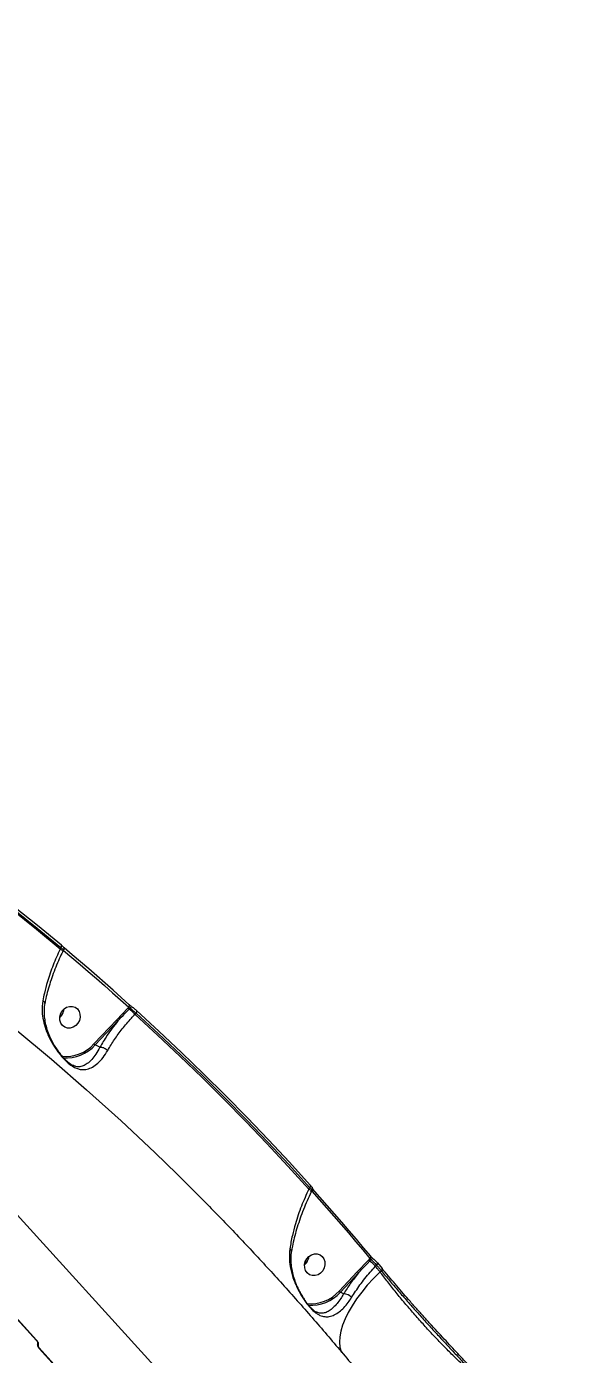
# Model space of a CAD drawing. Header units: millimetres. Extents: x -6028 to 5958, y -6064 to 4137.
# Drawn here: x 1470 to 1689, y 99 to 630 of the extents above; entities that cross this region are included whole.
import ezdxf

# ---------------------------------------------------------------- set-up
doc = ezdxf.new("R2010")
doc.units = ezdxf.units.MM
for name, color, linetype in [('DIKOM_ОБЪЕКТ', 7, 'Continuous'), ('DIKOM_РАЗМЕР_ЗОНА', 7, 'Continuous'), ('DIKOM_РАЗМЕР_ОБЪЕКТА', 7, 'Continuous')]:
    doc.layers.add(name, color=color, linetype=linetype)
doc.styles.add('style1', font='arial.ttf', dxfattribs={"width": 0.8})
doc.dimstyles.new('1-50', dxfattribs={"dimtxt": 300, "dimasz": 200, "dimexe": 100, "dimexo": 0, "dimgap": 100, "dimtad": 1, "dimtxsty": 'style1', "dimcen": 200, "dimclrd": 7, "dimclre": 7, "dimclrt": 7, "dimadec": 1, "dimazin": 2, "dimtfac": 1, "dimtmove": 0, "dimatfit": 2, "dimfxl": 0, "dimlwd": 25, "dimlwe": 18, "dimarcsym": 0})

# ---------------------------------------------------------------- blocks, each defined once
blk = doc.blocks.new('*D9')
at = {"layer": 'Defpoints', "color": 0, "transparency": 16777216}
for p in [(-6027.56, 1459.58), (4556.58, 1382.7), (4556.58, -5964.37)]:
    blk.add_point(p, dxfattribs=at)
at = {"layer": 'DIKOM_РАЗМЕР_ЗОНА', "color": 7, "lineweight": 18, "transparency": 16777216}
for p, q in [((-6027.56, 1459.58), (-6027.56, -6064.37)), ((4556.58, 1382.7), (4556.58, -6064.37))]:
    blk.add_line(p, q, dxfattribs=at)
at = {"layer": 'DIKOM_РАЗМЕР_ЗОНА', "color": 7, "lineweight": 25, "transparency": 16777216}
blk.add_line((-5827.56, -5964.37), (4356.58, -5964.37), dxfattribs=at)
at = {"layer": 'DIKOM_РАЗМЕР_ЗОНА', "color": 7, "transparency": 16777216}
for points in [[(-5827.56, -5931.03), (-5827.56, -5997.7), (-6027.56, -5964.37)], [(4356.58, -5931.03), (4356.58, -5997.7), (4556.58, -5964.37)]]:
    blk.add_solid(points, dxfattribs=at)
at = {"layer": 'DIKOM_РАЗМЕР_ЗОНА', "color": 7, "transparency": 16777216, "insert": (157.08, -5711.2), "char_height": 300, "attachment_point": 5, "style": 'style1'}
blk.add_mtext('10600', dxfattribs=at)
blk = doc.blocks.new('*D10')
at = {"layer": 'Defpoints', "color": 0, "transparency": 16777216}
for p in [(1555.59, 4137.49), (5858.35, 4137.49), (1555.59, -4898.38)]:
    blk.add_point(p, dxfattribs=at)
at = {"layer": 'DIKOM_РАЗМЕР_ЗОНА', "color": 7, "lineweight": 18, "transparency": 16777216}
for p, q in [((1555.59, 4137.49), (5958.35, 4137.49)), ((1555.59, -4898.38), (5958.35, -4898.38))]:
    blk.add_line(p, q, dxfattribs=at)
at = {"layer": 'DIKOM_РАЗМЕР_ЗОНА', "color": 7, "lineweight": 25, "transparency": 16777216}
blk.add_line((5858.35, -4698.38), (5858.35, 3937.49), dxfattribs=at)
at = {"layer": 'DIKOM_РАЗМЕР_ЗОНА', "color": 7, "transparency": 16777216}
for points in [[(5825.01, 3937.49), (5891.68, 3937.49), (5858.35, 4137.49)], [(5825.01, -4698.38), (5891.68, -4698.38), (5858.35, -4898.38)]]:
    blk.add_solid(points, dxfattribs=at)
at = {"layer": 'DIKOM_РАЗМЕР_ЗОНА', "color": 7, "transparency": 16777216, "insert": (5605.17, 52.12), "char_height": 300, "attachment_point": 5, "rotation": 90, "style": 'style1'}
blk.add_mtext('9050', dxfattribs=at)
blk = doc.blocks.new('*D11')
at = {"layer": 'Defpoints', "color": 0, "transparency": 16777216}
for p in [(259.43, 2965.58), (1920.55, -3002.33), (4022.59, -3002.33)]:
    blk.add_point(p, dxfattribs=at)
at = {"layer": 'DIKOM_РАЗМЕР_ОБЪЕКТА', "color": 7, "lineweight": 18, "transparency": 16777216}
for p, q in [((259.43, 2965.58), (4122.59, 2965.58)), ((1920.55, -3002.33), (4122.59, -3002.33))]:
    blk.add_line(p, q, dxfattribs=at)
at = {"layer": 'DIKOM_РАЗМЕР_ОБЪЕКТА', "color": 7, "lineweight": 25, "transparency": 16777216}
blk.add_line((4022.59, 2765.58), (4022.59, -2802.33), dxfattribs=at)
at = {"layer": 'DIKOM_РАЗМЕР_ОБЪЕКТА', "color": 7, "transparency": 16777216}
for points in [[(3989.25, 2765.58), (4055.92, 2765.58), (4022.59, 2965.58)], [(3989.25, -2802.33), (4055.92, -2802.33), (4022.59, -3002.33)]]:
    blk.add_solid(points, dxfattribs=at)
at = {"layer": 'DIKOM_РАЗМЕР_ОБЪЕКТА', "color": 7, "transparency": 16777216, "insert": (3769.41, -24.42), "char_height": 300, "attachment_point": 5, "rotation": 90, "style": 'style1'}
blk.add_mtext('6000', dxfattribs=at)
blk = doc.blocks.new('*D12')
at = {"layer": 'Defpoints', "color": 0, "transparency": 16777216}
for p in [(3056.58, 1987.9), (-4027.97, 676.5), (3056.58, -3714.77)]:
    blk.add_point(p, dxfattribs=at)
at = {"layer": 'DIKOM_РАЗМЕР_ОБЪЕКТА', "color": 7, "lineweight": 18, "transparency": 16777216}
for p, q in [((3056.58, 1987.9), (3056.58, -3814.77)), ((-4027.97, 676.5), (-4027.97, -3814.77))]:
    blk.add_line(p, q, dxfattribs=at)
at = {"layer": 'DIKOM_РАЗМЕР_ОБЪЕКТА', "color": 7, "lineweight": 25, "transparency": 16777216}
blk.add_line((-3827.97, -3714.77), (2856.58, -3714.77), dxfattribs=at)
at = {"layer": 'DIKOM_РАЗМЕР_ОБЪЕКТА', "color": 7, "transparency": 16777216}
for points in [[(-3827.97, -3681.44), (-3827.97, -3748.11), (-4027.97, -3714.77)], [(2856.58, -3681.44), (2856.58, -3748.11), (3056.58, -3714.77)]]:
    blk.add_solid(points, dxfattribs=at)
at = {"layer": 'DIKOM_РАЗМЕР_ОБЪЕКТА', "color": 7, "transparency": 16777216, "insert": (20, -3461.6), "char_height": 300, "attachment_point": 5, "style": 'style1'}
blk.add_mtext('7100', dxfattribs=at)

msp = doc.modelspace()

# ---------------------------------------------------------------- linework, layer by layer
at = {"layer": 'DIKOM_ОБЪЕКТ', "color": 7, "linetype": 'Continuous', "lineweight": 15}
for p, q in [((1312.016, 323.828), (1532.762, 81.294)), ((1483.329, 261.614), (1483.028, 261.011)), ((1484.229, 260.431), (1484.228, 260.431)), ((1484.418, 260.81), (1484.229, 260.431)), ((1484.338, 260.389), (1484.399, 260.51)), ((1483.704, 234.73), (1482.858, 233.795)), ((1510.092, 237.48), (1505.641, 232.809)), ((1510.439, 237.848), (1510.092, 237.48)), ((1510.564, 237.065), (1510.963, 237.49)), ((1512.922, 234.993), (1513.371, 235.47)), ((1505.641, 232.809), (1496.571, 223.18)), ((1497.081, 222.743), (1506.151, 232.372)), ((1498.906, 221.799), (1497.081, 222.743)), ((1582.746, 165.819), (1582.434, 165.193)), ((1583.482, 164.585), (1583.164, 163.931)), ((1583.754, 164.851), (1583.635, 164.613)), ((1421.12, 162.514), (1473.583, 104.872)), ((1421.128, 162.271), (1473.592, 104.629)), ((1581.596, 135.879), (1580.751, 134.943)), ((1606.266, 136.804), (1601.825, 132.143)), ((1606.871, 137.445), (1606.266, 136.804)), ((1606.738, 136.389), (1607.266, 136.95)), ((1609.096, 134.316), (1609.544, 134.792)), ((1609.9, 135.645), (1609.853, 135.686)), ((1609.9, 135.645), (1611.734, 133.423)), ((1601.825, 132.143), (1594.53, 124.399)), ((1595.041, 123.962), (1602.335, 131.706)), ((1611.377, 132.573), (1610.888, 132.146)), ((1596.347, 123.286), (1595.041, 123.962)), ((1585.507, 116.048), (1585.402, 116.102)), ((1474.65, 101.69), (1494.877, 79.467)), ((1474.657, 101.444), (1494.884, 79.22))]:
    msp.add_line(p, q, dxfattribs=at)
at = {"layer": 'DIKOM_ОБЪЕКТ', "color": 7, "linetype": 'Continuous', "lineweight": 15, "flags": 128}
for points in [[(1313.032, 329.73), (1327.689, 321.834), (1343.761, 312.775), (1359.65, 303.391), (1375.351, 293.686), (1390.859, 283.662), (1406.17, 273.324), (1421.277, 262.674), (1436.178, 251.716), (1450.865, 240.453), (1465.336, 228.889), (1479.586, 217.028), (1493.609, 204.873), (1507.402, 192.427), (1516.325, 184.106)], [(1483.028, 261.011), (1473.529, 268.837), (1463.936, 276.536), (1454.25, 284.108), (1444.472, 291.55), (1434.603, 298.862), (1424.646, 306.044), (1414.6, 313.093), (1404.468, 320.01)], [(1404.926, 320.496), (1415.037, 313.592), (1425.062, 306.556), (1435, 299.388), (1444.848, 292.09), (1454.607, 284.663), (1464.274, 277.107), (1473.848, 269.424), (1483.329, 261.614)], [(1483.533, 262.613), (1474.045, 270.429), (1464.462, 278.118), (1454.787, 285.68), (1445.02, 293.114), (1435.164, 300.418), (1425.218, 307.591), (1415.185, 314.633), (1405.065, 321.543)], [(1483.329, 261.614), (1483.436, 261.769), (1483.524, 261.926), (1483.589, 262.08), (1483.631, 262.224), (1483.646, 262.354), (1483.634, 262.464), (1483.596, 262.552), (1483.533, 262.613)], [(1484.338, 260.389), (1484.272, 260.421), (1484.234, 260.44)], [(1484.399, 260.51), (1484.507, 260.665), (1484.595, 260.823), (1484.661, 260.976), (1484.702, 261.121), (1484.717, 261.251), (1484.705, 261.361), (1484.666, 261.448), (1484.602, 261.509)], [(1484.399, 260.51), (1487.696, 257.731), (1490.98, 254.936), (1494.253, 252.126), (1497.514, 249.301), (1500.764, 246.46), (1504.001, 243.605), (1507.226, 240.734), (1510.439, 237.848)], [(1510.663, 238.828), (1507.448, 241.716), (1504.22, 244.589), (1500.98, 247.447), (1497.729, 250.29), (1494.465, 253.118), (1491.189, 255.93), (1487.902, 258.727), (1484.602, 261.509)], [(1510.439, 237.848), (1510.55, 237.999), (1510.643, 238.153), (1510.712, 238.304), (1510.757, 238.445), (1510.774, 238.573), (1510.764, 238.682), (1510.727, 238.768), (1510.663, 238.828)], [(1483.742, 236.202), (1484.594, 237.142), (1485.636, 237.813), (1486.783, 238.158), (1487.942, 238.151), (1489.019, 237.792), (1489.928, 237.11), (1490.594, 236.159), (1490.964, 235.018), (1491.007, 233.779), (1490.72, 232.542), (1490.126, 231.407), (1489.274, 230.466), (1488.232, 229.796), (1487.085, 229.45), (1485.926, 229.457), (1484.849, 229.817), (1483.94, 230.499), (1483.274, 231.449), (1482.904, 232.59), (1482.861, 233.829), (1483.148, 235.067), (1483.742, 236.202)], [(1582.434, 165.193), (1574.11, 174.323), (1565.68, 183.34), (1557.144, 192.242), (1548.504, 201.029), (1539.76, 209.698), (1530.915, 218.249), (1521.968, 226.681), (1512.922, 234.993)], [(1513.371, 235.47), (1513.483, 235.62), (1513.575, 235.773), (1513.645, 235.923), (1513.69, 236.064), (1513.708, 236.191), (1513.699, 236.3), (1513.662, 236.386), (1513.6, 236.447)], [(1513.371, 235.47), (1522.399, 227.175), (1531.327, 218.76), (1540.154, 210.227), (1548.88, 201.576), (1557.504, 192.808), (1566.023, 183.926), (1574.438, 174.929), (1582.746, 165.819)], [(1583.032, 166.738), (1574.717, 175.855), (1566.295, 184.86), (1557.769, 193.75), (1549.139, 202.525), (1540.405, 211.183), (1531.57, 219.723), (1522.635, 228.145), (1513.6, 236.447)], [(1516.325, 184.106), (1520.96, 179.696), (1529.645, 171.269)], [(1582.746, 165.819), (1582.869, 165.958), (1582.972, 166.101), (1583.051, 166.241), (1583.104, 166.373), (1583.13, 166.493), (1583.126, 166.596), (1583.093, 166.679), (1583.032, 166.738)], [(1583.635, 164.613), (1583.634, 164.613), (1583.632, 164.613)], [(1583.635, 164.351), (1583.758, 164.491), (1583.861, 164.633), (1583.941, 164.773), (1583.995, 164.906), (1584.02, 165.026), (1584.015, 165.129), (1583.982, 165.211), (1583.92, 165.27)], [(1607.175, 138.342), (1604.318, 141.757), (1601.446, 145.159), (1598.56, 148.546), (1595.66, 151.92), (1592.746, 155.279), (1589.818, 158.623), (1586.876, 161.954), (1583.92, 165.27)], [(1583.635, 164.351), (1586.588, 161.038), (1589.528, 157.71), (1592.454, 154.368), (1595.365, 151.012), (1598.263, 147.641), (1601.146, 144.257), (1604.016, 140.858), (1606.871, 137.445)], [(1581.634, 137.35), (1582.487, 138.291), (1583.528, 138.961), (1584.675, 139.307), (1585.834, 139.299), (1586.912, 138.94), (1587.821, 138.258), (1588.487, 137.308), (1588.856, 136.167), (1588.899, 134.927), (1588.612, 133.69), (1588.019, 132.555), (1587.167, 131.614), (1586.125, 130.944), (1584.978, 130.598), (1583.819, 130.606), (1582.741, 130.965), (1581.833, 131.647), (1581.167, 132.597), (1580.797, 133.738), (1580.754, 134.978), (1581.041, 136.215), (1581.634, 137.35)], [(1606.871, 137.445), (1606.998, 137.581), (1607.105, 137.719), (1607.188, 137.856), (1607.244, 137.985), (1607.272, 138.102), (1607.269, 138.203), (1607.236, 138.284), (1607.175, 138.342)], [(1610.888, 132.146), (1610.665, 132.418), (1610.441, 132.689), (1610.217, 132.961), (1609.993, 133.232), (1609.769, 133.503), (1609.545, 133.774), (1609.321, 134.045), (1609.096, 134.316)], [(1609.544, 134.792), (1609.671, 134.927), (1609.778, 135.065), (1609.862, 135.2), (1609.918, 135.329), (1609.946, 135.446), (1609.944, 135.546), (1609.913, 135.627), (1609.9, 135.645)], [(1609.544, 134.792), (1609.774, 134.515), (1610.003, 134.238), (1610.232, 133.961), (1610.461, 133.684), (1610.69, 133.406), (1610.919, 133.129), (1611.148, 132.851), (1611.377, 132.573)], [(1611.377, 132.573), (1611.504, 132.708), (1611.611, 132.845), (1611.695, 132.98), (1611.752, 133.109), (1611.78, 133.225), (1611.778, 133.326), (1611.747, 133.407), (1611.734, 133.423)], [(1610.888, 132.146), (1608.263, 129.487), (1605.813, 126.774), (1603.56, 124.032), (1601.525, 121.285), (1599.726, 118.56), (1598.181, 115.88), (1596.902, 113.27), (1595.902, 110.754), (1595.19, 108.355), (1594.772, 106.094), (1594.653, 103.993), (1594.832, 102.071), (1595.309, 100.344), (1595.526, 99.832)], [(1474.648, 101.692), (1474.649, 101.69), (1474.68, 101.63), (1474.683, 101.547), (1474.657, 101.444)]]:
    msp.add_lwpolyline(points, dxfattribs=at)
at = {"layer": 'DIKOM_ОБЪЕКТ', "color": 7, "linetype": 'Continuous', "lineweight": 15}
for centre, radius, start, end in [((1499.84, 294.272), 37.269, 243.18546, 245.23479), ((1479.588, 237.606), 5.022, 310.63725, 354.63965), ((1479.599, 237.603), 5.011, 325.01579, 354.65954), ((1512.138, 239.332), 2.76, 222.15602, 235.21922), ((1502.687, 225.725), 13.808, 42.16022, 55.2161), ((1511.624, 236.97), 0.841, 52.73718, 141.8079), ((1507.478, 234.439), 2.456, 221.56931, 237.29438), ((1485.439, 233.117), 14.921, 263.14901, 318.24832), ((1498.408, 224.809), 2.455, 221.56735, 237.29634), ((1485.451, 233.343), 15.735, 265.3835, 317.65517), ((1599.939, 199.866), 38.842, 243.21325, 245.177), ((1574.335, 140.287), 1.133, 2.13776, 63.63712), ((1577.48, 138.755), 5.022, 310.64, 354.63689), ((1577.493, 138.751), 5.009, 325.00987, 354.66063), ((1608.313, 138.657), 2.762, 222.15981, 235.21674), ((1598.861, 125.049), 13.807, 42.15993, 55.21639), ((1607.92, 136.438), 0.83, 44.10568, 141.96188), ((1603.662, 133.773), 2.456, 221.56817, 237.29298), ((1583.299, 134.35), 15.005, 263.87245, 318.46), ((1583.333, 134.518), 15.764, 265.73017, 317.96173), ((1596.369, 126.03), 2.457, 221.57154, 237.28804), ((1596.383, 119.138), 4.148, 40.73232, 90.50113), ((1473.378, 104.743), 0.242, 331.84801, 32.06006), ((1473.478, 102.811), 0.768, 343.37357, 45.19024)]:
    msp.add_arc(centre, radius, start, end, dxfattribs=at)
for points, knots in [([(1483.028, 261.011), (1482.064, 258.904), (1480.108, 254.631), (1478.093, 248.701), (1476.805, 243.925), (1476.309, 241.405), (1476.107, 240.377)], [0, 0, 0, 0, 0.307257, 0.6233189, 0.8463519, 1, 1, 1, 1]), ([(1484.259, 260.416), (1483.862, 259.615), (1482.922, 257.713), (1481.592, 254.648), (1480.261, 251.261), (1479.09, 247.875), (1478.097, 244.535), (1477.363, 241.677), (1477.037, 239.98), (1476.915, 239.34)], [0, 0, 0, 0, 0.11529737, 0.27348767, 0.43212578, 0.59060685, 0.74843534, 0.90520974, 1, 1, 1, 1]), ([(1483.329, 261.614), (1483.375, 261.583), (1483.623, 261.412), (1484.014, 261.137), (1484.327, 260.902), (1484.457, 260.795), (1484.415, 260.812), (1484.414, 260.813)], [0, 0, 0, 0, 0.0707415, 0.3802672, 0.6847397, 0.9876921, 1, 1, 1, 1]), ([(1483.612, 262.547), (1483.693, 262.479), (1483.931, 262.28), (1484.125, 262.097), (1484.281, 261.931), (1484.404, 261.752), (1484.5, 261.53), (1484.536, 261.243), (1484.51, 260.983), (1484.427, 260.852), (1484.405, 260.817)], [0, 0, 0, 0, 0.1382304, 0.4030576, 0.5318667, 0.6128755, 0.7070148, 0.8195796, 0.9525015, 1, 1, 1, 1]), ([(1484.335, 260.644), (1484.349, 260.613), (1484.368, 260.57), (1484.393, 260.523), (1484.399, 260.51)], [0, 0, 0, 0, 0.7396674, 1, 1, 1, 1]), ([(1476.107, 240.377), (1475.956, 238.947), (1475.682, 236.344), (1476.243, 232.491), (1477.311, 228.672), (1479.066, 224.689), (1481.158, 221.286), (1483.108, 218.751), (1484.854, 216.797), (1486.849, 214.992), (1488.744, 213.769), (1490.336, 213.12), (1492.023, 212.792), (1493.902, 212.949), (1496.005, 213.82), (1498.114, 215.373), (1500.185, 217.557), (1501.449, 219.584), (1502.065, 220.571)], [0, 0, 0, 0, 0.0785485, 0.1430588, 0.2076029, 0.2872149, 0.3665502, 0.4057526, 0.4448522, 0.4974444, 0.5496914, 0.5922705, 0.6349368, 0.7072945, 0.7797286, 0.8544843, 0.9291404, 1, 1, 1, 1]), ([(1476.86, 239.351), (1476.875, 239.391), (1476.935, 239.55), (1476.753, 239.876), (1476.449, 240.159), (1476.204, 240.319), (1476.14, 240.357), (1476.107, 240.377)], [0, 0, 0, 0, 0.1263498, 0.5033515, 0.8803629, 0.9365966, 1, 1, 1, 1]), ([(1476.929, 239.337), (1476.849, 238.94), (1476.622, 237.803), (1476.562, 235.809), (1476.722, 233.372), (1477.189, 230.834), (1477.95, 228.25), (1478.931, 225.806), (1480.061, 223.581), (1481.189, 221.707), (1482.328, 220.068), (1483.44, 218.666), (1484.528, 217.45), (1485.543, 216.45), (1486.492, 215.637), (1487.338, 215.033), (1487.829, 214.767), (1488.071, 214.637)], [0, 0, 0, 0, 0.0447844, 0.1282438, 0.2153311, 0.3057552, 0.3989632, 0.4939282, 0.5727949, 0.6459219, 0.706073, 0.7636264, 0.8166053, 0.8647452, 0.9086487, 0.9552007, 1, 1, 1, 1]), ([(1512.134, 237.639), (1512.12, 237.649), (1512.022, 237.716), (1511.794, 237.884), (1511.419, 238.18), (1511.019, 238.512), (1510.782, 238.723), (1510.663, 238.828)], [0, 0, 0, 0, 0.03857292, 0.2780454, 0.51836485, 0.75921447, 1, 1, 1, 1]), ([(1502.065, 220.571), (1502.93, 222.028), (1504.628, 224.887), (1507.849, 229.237), (1510.672, 232.592), (1512.449, 234.488), (1512.922, 234.993)], [0, 0, 0, 0, 0.302892, 0.5944596, 0.8920283, 1, 1, 1, 1]), ([(1506.151, 232.372), (1506.375, 232.614), (1507.491, 233.82), (1508.97, 235.375), (1510.219, 236.7), (1510.564, 237.065)], [0, 0, 0, 0, 0.1533118, 0.7665802, 1, 1, 1, 1]), ([(1510.439, 237.848), (1510.484, 237.819), (1510.575, 237.763), (1510.721, 237.666), (1510.853, 237.574), (1510.929, 237.518), (1510.959, 237.493), (1510.963, 237.49)], [0, 0, 0, 0, 0.2441889, 0.485984, 0.7246345, 0.9617433, 1, 1, 1, 1]), ([(1510.963, 237.49), (1510.987, 237.474), (1511.152, 237.364), (1511.532, 237.084), (1512.147, 236.583), (1512.798, 236.016), (1513.18, 235.652), (1513.371, 235.47)], [0, 0, 0, 0, 0.0387902, 0.2783665, 0.5186571, 0.7594286, 1, 1, 1, 1]), ([(1513.6, 236.447), (1513.482, 236.552), (1513.245, 236.763), (1512.847, 237.096), (1512.473, 237.393), (1512.245, 237.562), (1512.147, 237.63), (1512.134, 237.639)], [0, 0, 0, 0, 0.2406752, 0.481417, 0.7216064, 0.9611839, 1, 1, 1, 1]), ([(1506.151, 232.372), (1505.376, 231.396), (1503.819, 229.434), (1501.305, 225.882), (1499.818, 223.35), (1498.906, 221.799)], [0, 0, 0, 0, 0.2774668, 0.5572969, 1, 1, 1, 1]), ([(1498.91, 221.799), (1498.91, 221.798), (1498.415, 220.8), (1497.314, 218.971), (1495.628, 216.794), (1493.934, 215.226), (1492.234, 214.257), (1490.756, 213.919), (1489.349, 214.143), (1488.576, 214.318), (1488.082, 214.635), (1488.074, 214.64)], [0, 0, 0, 0, 0.0000708, 0.1584111, 0.3241635, 0.4946317, 0.6536396, 0.816135, 0.9062408, 0.998331, 1, 1, 1, 1]), ([(1498.906, 221.799), (1498.907, 221.799), (1498.908, 221.798), (1498.91, 221.798), (1498.91, 221.799)], [0, 0, 0, 0, 0.6933544, 1, 1, 1, 1]), ([(1498.91, 221.799), (1499.119, 221.821), (1499.537, 221.865), (1500.309, 221.687), (1501.081, 221.349), (1501.635, 220.97), (1501.939, 220.699), (1502.036, 220.601), (1502.065, 220.571)], [0, 0, 0, 0, 0.22047035, 0.44096782, 0.66145675, 0.88194587, 0.96357229, 1, 1, 1, 1]), ([(1529.64, 171.244), (1533.211, 167.716), (1541.028, 159.994), (1552.828, 147.801), (1565.091, 134.725), (1577.131, 121.418), (1588.942, 107.885), (1599.302, 95.633), (1605.641, 87.821), (1608.201, 84.665)], [0, 0, 0, 0, 0.1289196, 0.2821676, 0.4354905, 0.5888911, 0.7423726, 0.8959393, 1, 1, 1, 1]), ([(1582.434, 165.193), (1581.411, 162.925), (1579.337, 158.326), (1577.24, 152.049), (1575.708, 146.318), (1575.143, 143.063), (1574.838, 141.303)], [0, 0, 0, 0, 0.28486125, 0.57775019, 0.77156639, 1, 1, 1, 1]), ([(1583.685, 164.587), (1583.439, 164.1), (1582.622, 162.478), (1581.367, 159.652), (1579.929, 156.139), (1578.649, 152.609), (1577.532, 149.105), (1576.601, 145.671), (1575.923, 142.737), (1575.634, 141.001), (1575.524, 140.34)], [0, 0, 0, 0, 0.0609974, 0.2030143, 0.3459013, 0.4891118, 0.6318593, 0.7735685, 0.9137409, 1, 1, 1, 1]), ([(1582.746, 165.819), (1582.805, 165.769), (1583.054, 165.562), (1583.42, 165.24), (1583.689, 164.971), (1583.796, 164.841), (1583.752, 164.852), (1583.752, 164.852)], [0, 0, 0, 0, 0.09654818, 0.40633297, 0.70280734, 0.99461964, 1, 1, 1, 1]), ([(1583.127, 166.636), (1583.21, 166.544), (1583.462, 166.26), (1583.65, 166.004), (1583.821, 165.652), (1583.877, 165.328), (1583.848, 165.037), (1583.765, 164.9), (1583.74, 164.858)], [0, 0, 0, 0, 0.167324, 0.5116432, 0.6459993, 0.8003845, 0.9394017, 1, 1, 1, 1]), ([(1574.838, 141.303), (1574.723, 139.943), (1574.491, 137.221), (1575.13, 132.998), (1576.37, 128.797), (1578.126, 124.861), (1579.916, 121.809), (1581.401, 119.698), (1582.848, 117.886), (1584.338, 116.382), (1585.756, 115.316), (1587.18, 114.537), (1588.796, 114.096), (1590.66, 114.178), (1592.599, 114.818), (1594.541, 116.014), (1596.437, 117.706), (1598.103, 119.63), (1599.097, 121.177), (1599.527, 121.845)], [0, 0, 0, 0, 0.0759085, 0.1519066, 0.2286351, 0.3051878, 0.3688621, 0.4016192, 0.4343311, 0.4904602, 0.5282348, 0.5660849, 0.6308782, 0.6957717, 0.7645221, 0.8332285, 0.8936817, 0.9540619, 1, 1, 1, 1]), ([(1575.464, 140.328), (1575.455, 140.288), (1575.28, 139.527), (1575.199, 137.923), (1575.237, 135.521), (1575.585, 132.989), (1576.202, 130.375), (1577.028, 127.927), (1577.958, 125.737), (1578.888, 123.883), (1579.811, 122.282), (1580.705, 120.897), (1581.578, 119.692), (1582.466, 118.608), (1583.364, 117.647), (1584.229, 116.861), (1584.965, 116.309), (1585.336, 116.118), (1585.503, 116.032)], [0, 0, 0, 0, 0.0046902, 0.0890782, 0.1763938, 0.2665933, 0.3592246, 0.4540689, 0.5278481, 0.5935477, 0.6534185, 0.7030483, 0.7498445, 0.7988323, 0.8497554, 0.9025552, 0.9561758, 1, 1, 1, 1]), ([(1608.516, 137.016), (1608.503, 137.025), (1608.408, 137.096), (1608.193, 137.278), (1607.847, 137.605), (1607.487, 137.979), (1607.279, 138.221), (1607.175, 138.342)], [0, 0, 0, 0, 0.037307, 0.278292, 0.5190504, 0.7595623, 1, 1, 1, 1]), ([(1599.527, 121.845), (1600.599, 123.515), (1602.775, 126.903), (1606.155, 131.103), (1608.386, 133.541), (1609.096, 134.316)], [0, 0, 0, 0, 0.3984805, 0.808515, 1, 1, 1, 1]), ([(1602.335, 131.706), (1602.559, 131.948), (1603.675, 133.154), (1605.151, 134.705), (1606.397, 136.027), (1606.738, 136.389)], [0, 0, 0, 0, 0.15365808, 0.76829958, 1, 1, 1, 1]), ([(1606.871, 137.445), (1606.902, 137.401), (1606.964, 137.312), (1607.07, 137.174), (1607.172, 137.051), (1607.235, 136.981), (1607.262, 136.953), (1607.266, 136.95)], [0, 0, 0, 0, 0.240246, 0.4812287, 0.722232, 0.9628621, 1, 1, 1, 1]), ([(1607.266, 136.95), (1607.288, 136.935), (1607.449, 136.821), (1607.817, 136.528), (1608.403, 135.995), (1609.015, 135.386), (1609.368, 134.99), (1609.544, 134.792)], [0, 0, 0, 0, 0.0371182, 0.2779479, 0.5187417, 0.759335, 1, 1, 1, 1]), ([(1609.853, 135.686), (1609.749, 135.807), (1609.542, 136.05), (1609.183, 136.425), (1608.839, 136.754), (1608.623, 136.936), (1608.529, 137.007), (1608.516, 137.016)], [0, 0, 0, 0, 0.2404697, 0.4810262, 0.7219011, 0.962903, 1, 1, 1, 1]), ([(1651.313, 89.517), (1650.265, 90.631), (1648.151, 92.879), (1644.931, 96.299), (1641.965, 99.46), (1639.328, 102.281), (1636.58, 105.238), (1633.763, 108.29), (1630.928, 111.387), (1628.072, 114.537), (1625.192, 117.749), (1622.34, 120.97), (1619.564, 124.148), (1616.86, 127.29), (1614.212, 130.415), (1612.529, 132.449), (1611.687, 133.465)], [0, 0, 0, 0, 0.1001193, 0.2018928, 0.2673144, 0.3327344, 0.400066, 0.4673954, 0.5330259, 0.5986559, 0.6662116, 0.7337677, 0.7993729, 0.8649777, 0.9324885, 1, 1, 1, 1]), ([(1602.335, 131.706), (1601.238, 130.316), (1599.024, 127.51), (1597.244, 124.703), (1596.347, 123.286)], [0, 0, 0, 0, 0.4956373, 1, 1, 1, 1]), ([(1650.157, 89.522), (1648.959, 90.54), (1646.561, 92.575), (1642.801, 96.052), (1639.083, 99.66), (1635.461, 103.327), (1631.774, 107.204), (1628.066, 111.252), (1624.385, 115.416), (1620.775, 119.642), (1617.294, 123.876), (1613.958, 128.077), (1611.91, 130.791), (1610.888, 132.146)], [0, 0, 0, 0, 0.1033756, 0.2067499, 0.2946062, 0.382735, 0.470592, 0.5587473, 0.6471795, 0.7353358, 0.8234662, 0.911871, 1, 1, 1, 1]), ([(1611.377, 132.573), (1612.467, 131.263), (1614.65, 128.638), (1618.16, 124.537), (1621.787, 120.376), (1625.507, 116.189), (1629.257, 112.029), (1632.985, 107.948), (1636.632, 103.997), (1640.152, 100.213), (1643.65, 96.473), (1647.063, 92.833), (1649.126, 90.626), (1650.157, 89.522)], [0, 0, 0, 0, 0.0886928, 0.1776669, 0.2663584, 0.3550669, 0.444058, 0.5327621, 0.6211385, 0.7097992, 0.7981763, 0.8990881, 1, 1, 1, 1]), ([(1596.347, 123.286), (1595.973, 122.657), (1595.108, 121.204), (1593.691, 119.355), (1592.113, 117.693), (1590.509, 116.451), (1588.956, 115.692), (1587.443, 115.468), (1586.337, 115.608), (1585.64, 115.978), (1585.507, 116.048)], [0, 0, 0, 0, 0.1018438, 0.235389, 0.3724494, 0.5251023, 0.6808745, 0.8221411, 0.966282, 1, 1, 1, 1]), ([(1473.579, 104.865), (1473.611, 104.832), (1473.815, 104.628), (1474.108, 104.122), (1474.309, 103.434), (1474.334, 102.902), (1474.219, 102.653), (1474.194, 102.598)], [0, 0, 0, 0, 0.0561448, 0.3508625, 0.6558347, 0.9234007, 1, 1, 1, 1]), ([(1473.592, 104.629), (1473.66, 104.545), (1473.798, 104.376), (1473.952, 104.068), (1474.043, 103.764), (1474.061, 103.518), (1474.031, 103.402), (1474.019, 103.356)], [0, 0, 0, 0, 0.2142263, 0.4285363, 0.643091, 0.8580684, 1, 1, 1, 1]), ([(1474.019, 103.356), (1474.001, 103.286), (1473.955, 103.112), (1473.982, 102.742), (1474.117, 102.286), (1474.347, 101.824), (1474.554, 101.571), (1474.657, 101.444)], [0, 0, 0, 0, 0.1418296, 0.3567148, 0.5713176, 0.7857548, 1, 1, 1, 1]), ([(1474.223, 102.619), (1474.223, 102.621), (1474.223, 102.626), (1474.223, 102.554), (1474.246, 102.426), (1474.304, 102.242), (1474.406, 102.025), (1474.532, 101.825), (1474.616, 101.731), (1474.65, 101.693)], [0, 0, 0, 0, 0.0741495, 0.211764, 0.347062, 0.5041519, 0.6845827, 0.8720294, 1, 1, 1, 1])]:
    msp.add_open_spline(points, degree=3, knots=knots, dxfattribs=at)

# ---------------------------------------------------------------- dimensions: what is measured, and where the dimension line sits
at = {"layer": 'DIKOM_РАЗМЕР_ЗОНА'}
dim = msp.add_linear_dim(base=(5858.345, 4137.494), p1=(1555.593, -4898.379), p2=(1555.593, 4137.494), angle=90, text='9050', dimstyle='1-50', dxfattribs=at)
dim.commit()
dim.dimension.update_dxf_attribs({"geometry": '*D10', "text_midpoint": (5858.345, 52.12), "dimtype": 160})
dim = msp.add_linear_dim(base=(4556.575, -5964.368), p1=(-6027.562, 1459.576), p2=(4556.575, 1382.704), text='10600', dimstyle='1-50', dxfattribs=at)
dim.commit()
dim.dimension.update_dxf_attribs({"geometry": '*D9', "text_midpoint": (157.08, -5964.368), "dimtype": 160})
at = {"layer": 'DIKOM_РАЗМЕР_ОБЪЕКТА'}
dim = msp.add_linear_dim(base=(4022.586, -3002.33), p1=(259.433, 2965.575), p2=(1920.546, -3002.33), angle=90, text='6000', dimstyle='1-50', dxfattribs=at)
dim.commit()
dim.dimension.update_dxf_attribs({"geometry": '*D11', "text_midpoint": (4022.586, -24.423), "dimtype": 160})
dim = msp.add_linear_dim(base=(3056.575, -3714.774), p1=(-4027.972, 676.501), p2=(3056.575, 1987.897), text='7100', dimstyle='1-50', dxfattribs=at)
dim.commit()
dim.dimension.update_dxf_attribs({"geometry": '*D12', "text_midpoint": (20, -3714.774), "dimtype": 160})

doc.saveas('drawing.dxf')
